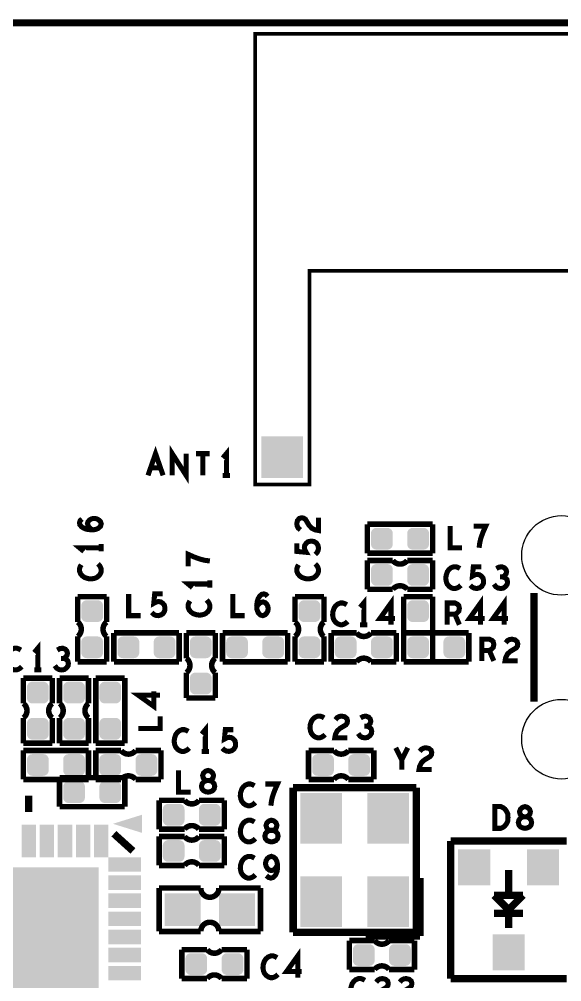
# Model space of a CAD drawing. Extents: x -0.1 to 55.1, y -0.1 to 48.1.
# Drawn here: x 21.24 to 36.22, y 21.51 to 48.1 of the extents above; entities that cross this region are included whole.
import ezdxf

# ---------------------------------------------------------------- set-up
doc = ezdxf.new("R2010")
doc.units = 0
doc.layers.get('0').update_dxf_attribs({"linetype": 'CONTINUOUS'})
doc.layers.add('MASK_TOP_ART', color=10, linetype='CONTINUOUS')
doc.layers.add('SILK_TOP_ART', color=11, linetype='CONTINUOUS')

# ---------------------------------------------------------------- blocks, each defined once
blk = doc.blocks.new('CUSTOM_474')
for points in [[(-0.256, 0.256), (-0.2333, 0.2747), (0.256, 0.256), (0.2333, 0.2747)], [(-0.2333, 0.2747), (-0.2074, 0.2885), (0.2333, 0.2747), (0.2074, 0.2885)], [(-0.2074, 0.2885), (-0.1792, 0.2971), (0.2074, 0.2885), (0.1792, 0.2971)], [(-0.1792, 0.2971), (-0.15, 0.3), (0.1792, 0.2971), (0.15, 0.3)], [(-0.3, 0.15), (-0.2971, 0.1792), (0.3, 0.15), (0.2971, 0.1792)], [(-0.3, -0.15), (-0.3, 0.15), (0.3, -0.15), (0.3, 0.15)], [(-0.2971, 0.1792), (-0.2885, 0.2074), (0.2971, 0.1792), (0.2885, 0.2074)], [(-0.2885, 0.2074), (-0.2747, 0.2333), (0.2885, 0.2074), (0.2747, 0.2333)], [(-0.2747, 0.2333), (-0.256, 0.256), (0.2747, 0.2333), (0.256, 0.256)], [(-0.2971, -0.1792), (-0.3, -0.15), (0.2971, -0.1792), (0.3, -0.15)], [(-0.2885, -0.2074), (-0.2971, -0.1792), (0.2885, -0.2074), (0.2971, -0.1792)], [(-0.2747, -0.2333), (-0.2885, -0.2074), (0.2747, -0.2333), (0.2885, -0.2074)], [(-0.256, -0.256), (-0.2747, -0.2333), (0.256, -0.256), (0.2747, -0.2333)], [(-0.2333, -0.2747), (-0.256, -0.256), (0.2333, -0.2747), (0.256, -0.256)], [(-0.2074, -0.2885), (-0.2333, -0.2747), (0.2074, -0.2885), (0.2333, -0.2747)], [(-0.1792, -0.2971), (-0.2074, -0.2885), (0.1792, -0.2971), (0.2074, -0.2885)], [(-0.15, -0.3), (-0.1792, -0.2971), (0.15, -0.3), (0.1792, -0.2971)]]:
    blk.add_solid(points)
blk = doc.blocks.new('CUSTOM_458')
for points in [[(-0.256, 0.256), (-0.2333, 0.2747), (0.256, 0.256), (0.2333, 0.2747)], [(-0.2333, 0.2747), (-0.2074, 0.2885), (0.2333, 0.2747), (0.2074, 0.2885)], [(-0.2074, 0.2885), (-0.1792, 0.2971), (0.2074, 0.2885), (0.1792, 0.2971)], [(-0.1792, 0.2971), (-0.15, 0.3), (0.1792, 0.2971), (0.15, 0.3)], [(-0.3, 0.15), (-0.2971, 0.1792), (0.3, 0.15), (0.2971, 0.1792)], [(-0.3, -0.15), (-0.3, 0.15), (0.3, -0.15), (0.3, 0.15)], [(-0.2971, 0.1792), (-0.2885, 0.2074), (0.2971, 0.1792), (0.2885, 0.2074)], [(-0.2885, 0.2074), (-0.2747, 0.2333), (0.2885, 0.2074), (0.2747, 0.2333)], [(-0.2747, 0.2333), (-0.256, 0.256), (0.2747, 0.2333), (0.256, 0.256)], [(-0.2971, -0.1792), (-0.3, -0.15), (0.2971, -0.1792), (0.3, -0.15)], [(-0.2885, -0.2074), (-0.2971, -0.1792), (0.2885, -0.2074), (0.2971, -0.1792)], [(-0.2747, -0.2333), (-0.2885, -0.2074), (0.2747, -0.2333), (0.2885, -0.2074)], [(-0.256, -0.256), (-0.2747, -0.2333), (0.256, -0.256), (0.2747, -0.2333)], [(-0.2333, -0.2747), (-0.256, -0.256), (0.2333, -0.2747), (0.256, -0.256)], [(-0.2074, -0.2885), (-0.2333, -0.2747), (0.2074, -0.2885), (0.2333, -0.2747)], [(-0.1792, -0.2971), (-0.2074, -0.2885), (0.1792, -0.2971), (0.2074, -0.2885)], [(-0.15, -0.3), (-0.1792, -0.2971), (0.15, -0.3), (0.1792, -0.2971)]]:
    blk.add_solid(points)
blk = doc.blocks.new('RECTANGLE_451')
blk.add_solid([(0.5, 0.45), (0.5, -0.45), (-0.5, 0.45), (-0.5, -0.45)])
blk = doc.blocks.new('CUSTOM_457')
for points in [[(-0.256, 0.256), (-0.2333, 0.2747), (0.256, 0.256), (0.2333, 0.2747)], [(-0.2333, 0.2747), (-0.2074, 0.2885), (0.2333, 0.2747), (0.2074, 0.2885)], [(-0.2074, 0.2885), (-0.1792, 0.2971), (0.2074, 0.2885), (0.1792, 0.2971)], [(-0.1792, 0.2971), (-0.15, 0.3), (0.1792, 0.2971), (0.15, 0.3)], [(-0.3, 0.15), (-0.2971, 0.1792), (0.3, 0.15), (0.2971, 0.1792)], [(-0.3, -0.15), (-0.3, 0.15), (0.3, -0.15), (0.3, 0.15)], [(-0.2971, 0.1792), (-0.2885, 0.2074), (0.2971, 0.1792), (0.2885, 0.2074)], [(-0.2885, 0.2074), (-0.2747, 0.2333), (0.2885, 0.2074), (0.2747, 0.2333)], [(-0.2747, 0.2333), (-0.256, 0.256), (0.2747, 0.2333), (0.256, 0.256)], [(-0.2971, -0.1792), (-0.3, -0.15), (0.2971, -0.1792), (0.3, -0.15)], [(-0.2885, -0.2074), (-0.2971, -0.1792), (0.2885, -0.2074), (0.2971, -0.1792)], [(-0.2747, -0.2333), (-0.2885, -0.2074), (0.2747, -0.2333), (0.2885, -0.2074)], [(-0.256, -0.256), (-0.2747, -0.2333), (0.256, -0.256), (0.2747, -0.2333)], [(-0.2333, -0.2747), (-0.256, -0.256), (0.2333, -0.2747), (0.256, -0.256)], [(-0.2074, -0.2885), (-0.2333, -0.2747), (0.2074, -0.2885), (0.2333, -0.2747)], [(-0.1792, -0.2971), (-0.2074, -0.2885), (0.1792, -0.2971), (0.2074, -0.2885)], [(-0.15, -0.3), (-0.1792, -0.2971), (0.15, -0.3), (0.1792, -0.2971)]]:
    blk.add_solid(points)
blk = doc.blocks.new('SQUARE_472')
blk.add_solid([(2.675, 2.675), (2.675, -2.675), (-2.675, 2.675), (-2.675, -2.675)])
blk = doc.blocks.new('RECTANGLE_468')
blk.add_solid([(0.45, 0.2), (0.45, -0.2), (-0.45, 0.2), (-0.45, -0.2)])
blk = doc.blocks.new('RECTANGLE_463')
blk.add_solid([(0.575, 0.7), (0.575, -0.7), (-0.575, 0.7), (-0.575, -0.7)])
blk = doc.blocks.new('CUSTOM_473')
for points in [[(-0.256, 0.256), (-0.2333, 0.2747), (0.256, 0.256), (0.2333, 0.2747)], [(-0.2333, 0.2747), (-0.2074, 0.2885), (0.2333, 0.2747), (0.2074, 0.2885)], [(-0.2074, 0.2885), (-0.1792, 0.2971), (0.2074, 0.2885), (0.1792, 0.2971)], [(-0.1792, 0.2971), (-0.15, 0.3), (0.1792, 0.2971), (0.15, 0.3)], [(-0.3, 0.15), (-0.2971, 0.1792), (0.3, 0.15), (0.2971, 0.1792)], [(-0.3, -0.15), (-0.3, 0.15), (0.3, -0.15), (0.3, 0.15)], [(-0.2971, 0.1792), (-0.2885, 0.2074), (0.2971, 0.1792), (0.2885, 0.2074)], [(-0.2885, 0.2074), (-0.2747, 0.2333), (0.2885, 0.2074), (0.2747, 0.2333)], [(-0.2747, 0.2333), (-0.256, 0.256), (0.2747, 0.2333), (0.256, 0.256)], [(-0.2971, -0.1792), (-0.3, -0.15), (0.2971, -0.1792), (0.3, -0.15)], [(-0.2885, -0.2074), (-0.2971, -0.1792), (0.2885, -0.2074), (0.2971, -0.1792)], [(-0.2747, -0.2333), (-0.2885, -0.2074), (0.2747, -0.2333), (0.2885, -0.2074)], [(-0.256, -0.256), (-0.2747, -0.2333), (0.256, -0.256), (0.2747, -0.2333)], [(-0.2333, -0.2747), (-0.256, -0.256), (0.2333, -0.2747), (0.256, -0.256)], [(-0.2074, -0.2885), (-0.2333, -0.2747), (0.2074, -0.2885), (0.2333, -0.2747)], [(-0.1792, -0.2971), (-0.2074, -0.2885), (0.1792, -0.2971), (0.2074, -0.2885)], [(-0.15, -0.3), (-0.1792, -0.2971), (0.15, -0.3), (0.1792, -0.2971)]]:
    blk.add_solid(points)
blk = doc.blocks.new('SQUARE_471')
blk.add_solid([(0.575, 0.575), (0.575, -0.575), (-0.575, 0.575), (-0.575, -0.575)])
blk = doc.blocks.new('RECTANGLE_467')
blk.add_solid([(0.2, 0.45), (0.2, -0.45), (-0.2, 0.45), (-0.2, -0.45)])
blk = doc.blocks.new('RECTANGLE_478')
blk.add_solid([(0.4445, 0.4953), (0.4445, -0.4953), (-0.4445, 0.4953), (-0.4445, -0.4953)])
blk = doc.blocks.new('ROUND_444')
blk.add_circle((0, 0), 1.1)

msp = doc.modelspace()

# ---------------------------------------------------------------- linework, layer by layer
at = {"layer": 'MASK_TOP_ART', "const_width": 0.2}
msp.add_lwpolyline([(11, 0), (55, 0), (55, 48), (0, 48), (0, 0), (11, 0)], dxfattribs=at)
at = {"layer": 'SILK_TOP_ART'}
for points, const_width in [([(11, 0), (55, 0), (55, 48), (0, 48), (0, 0), (11, 0)], 0.2), ([(27.8, 47.7), (47.25, 47.7), (47.25, 41.15), (29.25, 41.15), (29.25, 35.25), (27.75, 35.25), (27.75, 47.7), (28.1, 47.7)], 0.1), ([(24.7917, 35.5), (25, 36.1), (25.2083, 35.5)], 0.14), ([(25.4607, 35.5), (25.4607, 36.1), (25.8441, 35.5), (25.8441, 36.1)], 0.14), ([(26.1131, 36.1), (26.4965, 36.1)], 0.14), ([(26.3048, 36.1), (26.3048, 35.5)], 0.14), ([(26.9572, 35.5), (26.9572, 36.1), (26.8572, 35.98)], 0.14), ([(25.1333, 35.71), (24.8667, 35.71)], 0.14), ([(26.8572, 35.5), (27.0572, 35.5)], 0.14), ([(23.25, 33.9941), (23.18, 34.0524), (23.14, 34.1024), (23.12, 34.1691), (23.14, 34.2274), (23.18, 34.2691), (23.24, 34.3024), (23.31, 34.3107), (23.37, 34.3024), (23.43, 34.2691), (23.48, 34.2191), (23.5, 34.1607), (23.48, 34.0941), (23.42, 34.0357), (23.33, 34.0024), (23.23, 33.9941), (23.1, 34.0107), (23.03, 34.0357), (22.96, 34.0774), (22.91, 34.1357), (22.9, 34.1941), (22.92, 34.2524), (22.97, 34.2941)], 0.14), ([(29, 33.9941), (28.94, 34.0441), (28.91, 34.1024), (28.9, 34.1691), (28.92, 34.2524), (28.97, 34.3107), (29.03, 34.3274), (29.09, 34.3191), (29.14, 34.2857), (29.24, 34.1191), (29.31, 34.0441), (29.41, 33.9941), (29.5, 33.9774), (29.5, 34.3274)], 0.14), ([(30.85, 33.35), (30.85, 34.15)], 0.1524), ([(30.85, 34.15), (32.65, 34.15)], 0.1524), ([(32.65, 34.15), (32.65, 33.35)], 0.1524), ([(33.1321, 34.1), (33.1321, 33.5), (33.4655, 33.5)], 0.14), ([(33.9345, 33.5), (33.9512, 33.63), (33.9762, 33.74), (34.0095, 33.84), (34.0512, 33.95), (34.1179, 34.1), (33.7845, 34.1)], 0.14), ([(23.5, 33.5), (22.9, 33.5), (23.02, 33.4)], 0.14), ([(23.5, 33.4), (23.5, 33.6)], 0.14), ([(29.41, 33.3167), (29.46, 33.3667), (29.49, 33.425), (29.5, 33.5), (29.48, 33.575), (29.44, 33.6333), (29.37, 33.675), (29.29, 33.6833), (29.21, 33.6667), (29.16, 33.625), (29.12, 33.5667), (29.11, 33.5083), (29.12, 33.45), (29.16, 33.375), (28.9, 33.4), (28.9, 33.625)], 0.14), ([(26.5, 33.1357), (26.37, 33.1524), (26.26, 33.1774), (26.16, 33.2107), (26.05, 33.2524), (25.9, 33.3191), (25.9, 32.9857)], 0.14), ([(32.65, 33.35), (30.85, 33.35)], 0.1524), ([(22.95, 33.0309), (22.92, 32.9809), (22.9, 32.9226), (22.9, 32.8559), (22.93, 32.7809), (22.98, 32.7226), (23.04, 32.6809), (23.14, 32.6476), (23.23, 32.6393), (23.32, 32.6559), (23.38, 32.6809), (23.44, 32.7309), (23.48, 32.7893), (23.5, 32.8476), (23.5, 32.9059), (23.48, 32.9643), (23.45, 33.0143), (23.41, 33.0559)], 0.14), ([(28.95, 33.0309), (28.92, 32.9809), (28.9, 32.9226), (28.9, 32.8559), (28.93, 32.7809), (28.98, 32.7226), (29.04, 32.6809), (29.14, 32.6476), (29.23, 32.6393), (29.32, 32.6559), (29.38, 32.6809), (29.44, 32.7309), (29.48, 32.7893), (29.5, 32.8476), (29.5, 32.9059), (29.48, 32.9643), (29.45, 33.0143), (29.41, 33.0559)], 0.14), ([(30.85, 32.35), (30.85, 33.15)], 0.1524), ([(30.85, 33.15), (31.55, 33.15)], 0.1524), ([(31.95, 33.15), (32.65, 33.15)], 0.1524), ([(32.65, 33.15), (32.65, 32.35)], 0.1524), ([(33.4059, 32.925), (33.3559, 32.955), (33.2976, 32.975), (33.2309, 32.975), (33.1559, 32.945), (33.0976, 32.895), (33.0559, 32.835), (33.0226, 32.735), (33.0143, 32.645), (33.0309, 32.555), (33.0559, 32.495), (33.1059, 32.435), (33.1643, 32.395), (33.2226, 32.375), (33.2809, 32.375), (33.3393, 32.395), (33.3893, 32.425), (33.4309, 32.465)], 0.14), ([(33.6917, 32.465), (33.7417, 32.415), (33.8, 32.385), (33.875, 32.375), (33.95, 32.395), (34.0083, 32.435), (34.05, 32.505), (34.0583, 32.585), (34.0417, 32.665), (34, 32.715), (33.9417, 32.755), (33.8833, 32.765), (33.825, 32.755), (33.75, 32.715), (33.775, 32.975), (34, 32.975)], 0.14), ([(34.5857, 32.695), (34.6357, 32.725), (34.6774, 32.775), (34.6941, 32.835), (34.6774, 32.895), (34.6357, 32.945), (34.5607, 32.975), (34.4857, 32.965), (34.4107, 32.925)], 0.14), ([(34.3441, 32.495), (34.3941, 32.425), (34.4607, 32.385), (34.5357, 32.375), (34.6024, 32.385), (34.6691, 32.435), (34.7107, 32.495), (34.7191, 32.555), (34.7024, 32.625), (34.6441, 32.675), (34.5857, 32.695), (34.5107, 32.695)], 0.14), ([(26.5, 32.5), (25.9, 32.5), (26.02, 32.4)], 0.14), ([(26.5, 32.4), (26.5, 32.6)], 0.14), ([(22.85, 31.45), (22.85, 32.15)], 0.1524), ([(22.85, 32.15), (23.65, 32.15)], 0.1524), ([(23.65, 32.15), (23.65, 31.45)], 0.1524), ([(24.2571, 32.225), (24.2571, 31.625), (24.5905, 31.625)], 0.14), ([(24.8929, 31.715), (24.9429, 31.665), (25.0012, 31.635), (25.0762, 31.625), (25.1512, 31.645), (25.2095, 31.685), (25.2512, 31.755), (25.2595, 31.835), (25.2429, 31.915), (25.2012, 31.965), (25.1429, 32.005), (25.0845, 32.015), (25.0262, 32.005), (24.9512, 31.965), (24.9762, 32.225), (25.2012, 32.225)], 0.14), ([(27.1321, 32.225), (27.1321, 31.625), (27.4655, 31.625)], 0.14), ([(27.7929, 31.875), (27.8512, 31.945), (27.9012, 31.985), (27.9679, 32.005), (28.0262, 31.985), (28.0679, 31.945), (28.1012, 31.885), (28.1095, 31.815), (28.1012, 31.755), (28.0679, 31.695), (28.0179, 31.645), (27.9595, 31.625), (27.8929, 31.645), (27.8345, 31.705), (27.8012, 31.795), (27.7929, 31.895), (27.8095, 32.025), (27.8345, 32.095), (27.8762, 32.165), (27.9345, 32.215), (27.9929, 32.225), (28.0512, 32.205), (28.0929, 32.155)], 0.14), ([(28.85, 31.45), (28.85, 32.15)], 0.1524), ([(28.85, 32.15), (29.65, 32.15)], 0.1524), ([(29.65, 32.15), (29.65, 31.45)], 0.1524), ([(31.55, 32.35), (30.85, 32.35)], 0.1524), ([(31.5024, 31.375), (31.5024, 31.975), (31.1941, 31.545), (31.6107, 31.545)], 0.14), ([(31.85, 30.35), (31.85, 32.15)], 0.1524), ([(31.85, 32.15), (32.65, 32.15)], 0.1524), ([(32.65, 32.35), (31.95, 32.35)], 0.1524), ([(32.65, 32.15), (32.65, 30.35)], 0.1524), ([(33.975, 31.375), (33.975, 31.975), (33.6667, 31.545), (34.0833, 31.545)], 0.14), ([(34.6274, 31.375), (34.6274, 31.975), (34.3191, 31.545), (34.7357, 31.545)], 0.14), ([(35.45, 29.25), (35.45, 32.25)], 0.2), ([(25.95, 32.0309), (25.92, 31.9809), (25.9, 31.9226), (25.9, 31.8559), (25.93, 31.7809), (25.98, 31.7226), (26.04, 31.6809), (26.14, 31.6476), (26.23, 31.6393), (26.32, 31.6559), (26.38, 31.6809), (26.44, 31.7309), (26.48, 31.7893), (26.5, 31.8476), (26.5, 31.9059), (26.48, 31.9643), (26.45, 32.0143), (26.41, 32.0559)], 0.14), ([(30.2809, 31.925), (30.2309, 31.955), (30.1726, 31.975), (30.1059, 31.975), (30.0309, 31.945), (29.9726, 31.895), (29.9309, 31.835), (29.8976, 31.735), (29.8893, 31.645), (29.9059, 31.555), (29.9309, 31.495), (29.9809, 31.435), (30.0393, 31.395), (30.0976, 31.375), (30.1559, 31.375), (30.2143, 31.395), (30.2643, 31.425), (30.3059, 31.465)], 0.14), ([(30.75, 31.375), (30.75, 31.975), (30.65, 31.855)], 0.14), ([(33.0559, 31.375), (33.0559, 31.975), (33.2643, 31.975), (33.3309, 31.945), (33.3726, 31.905), (33.3893, 31.825), (33.3726, 31.745), (33.3226, 31.695), (33.2643, 31.665), (33.0559, 31.665)], 0.14), ([(33.2643, 31.665), (33.3893, 31.375)], 0.14), ([(30.65, 31.375), (30.85, 31.375)], 0.14), ([(22.85, 30.35), (22.85, 31.05)], 0.1524), ([(23.65, 31.05), (23.65, 30.35)], 0.1524), ([(23.85, 30.35), (23.85, 31.15)], 0.1524), ([(23.85, 31.15), (25.65, 31.15)], 0.1524), ([(25.65, 31.15), (25.65, 30.35)], 0.1524), ([(25.85, 30.45), (25.85, 31.15)], 0.1524), ([(25.85, 31.15), (26.65, 31.15)], 0.1524), ([(26.65, 31.15), (26.65, 30.45)], 0.1524), ([(26.85, 30.35), (26.85, 31.15)], 0.1524), ([(26.85, 31.15), (28.65, 31.15)], 0.1524), ([(28.65, 31.15), (28.65, 30.35)], 0.1524), ([(28.85, 30.35), (28.85, 31.05)], 0.1524), ([(29.65, 31.05), (29.65, 30.35)], 0.1524), ([(29.85, 31.15), (30.55, 31.15)], 0.1524), ([(29.85, 30.35), (29.85, 31.15)], 0.1524), ([(30.95, 31.15), (31.65, 31.15)], 0.1524), ([(31.65, 31.15), (31.65, 30.35)], 0.1524), ([(31.85, 30.35), (31.85, 31.15)], 0.1524), ([(31.85, 31.15), (33.65, 31.15)], 0.1524), ([(33.65, 31.15), (33.65, 30.35)], 0.1524), ([(21.75, 30.125), (21.75, 30.725), (21.65, 30.605)], 0.14), ([(34.0071, 30.375), (34.0071, 30.975), (34.2155, 30.975), (34.2821, 30.945), (34.3238, 30.905), (34.3405, 30.825), (34.3238, 30.745), (34.2738, 30.695), (34.2155, 30.665), (34.0071, 30.665)], 0.14), ([(34.6679, 30.875), (34.7179, 30.935), (34.7762, 30.965), (34.8429, 30.975), (34.9262, 30.955), (34.9845, 30.905), (35.0012, 30.845), (34.9929, 30.785), (34.9595, 30.735), (34.7929, 30.635), (34.7179, 30.565), (34.6679, 30.465), (34.6512, 30.375), (35.0012, 30.375)], 0.14), ([(21.2809, 30.675), (21.2309, 30.705), (21.1726, 30.725), (21.1059, 30.725), (21.0309, 30.695), (20.9726, 30.645), (20.9309, 30.585), (20.8976, 30.485), (20.8893, 30.395), (20.9059, 30.305), (20.9309, 30.245), (20.9809, 30.185), (21.0393, 30.145), (21.0976, 30.125), (21.1559, 30.125), (21.2143, 30.145), (21.2643, 30.175), (21.3059, 30.215)], 0.14), ([(22.4607, 30.445), (22.5107, 30.475), (22.5524, 30.525), (22.5691, 30.585), (22.5524, 30.645), (22.5107, 30.695), (22.4357, 30.725), (22.3607, 30.715), (22.2857, 30.675)], 0.14), ([(34.2155, 30.665), (34.3405, 30.375)], 0.14), ([(22.2191, 30.245), (22.2691, 30.175), (22.3357, 30.135), (22.4107, 30.125), (22.4774, 30.135), (22.5441, 30.185), (22.5857, 30.245), (22.5941, 30.305), (22.5774, 30.375), (22.5191, 30.425), (22.4607, 30.445), (22.3857, 30.445)], 0.14), ([(23.65, 30.35), (22.85, 30.35)], 0.1524), ([(25.65, 30.35), (23.85, 30.35)], 0.1524), ([(28.65, 30.35), (26.85, 30.35)], 0.1524), ([(29.65, 30.35), (28.85, 30.35)], 0.1524), ([(30.55, 30.35), (29.85, 30.35)], 0.1524), ([(31.65, 30.35), (30.95, 30.35)], 0.1524), ([(33.65, 30.35), (31.85, 30.35)], 0.1524), ([(32.65, 30.35), (31.85, 30.35)], 0.1524), ([(21.65, 30.125), (21.85, 30.125)], 0.14), ([(25.85, 29.35), (25.85, 30.05)], 0.1524), ([(26.65, 30.05), (26.65, 29.35)], 0.1524), ([(21.35, 29.2), (21.35, 29.9)], 0.1524), ([(21.35, 29.9), (22.15, 29.9)], 0.1524), ([(22.15, 29.9), (22.15, 29.2)], 0.1524), ([(22.35, 29.2), (22.35, 29.9)], 0.1524), ([(22.35, 29.9), (23.15, 29.9)], 0.1524), ([(23.15, 29.9), (23.15, 29.2)], 0.1524), ([(23.35, 29.9), (24.15, 29.9)], 0.1524), ([(23.35, 28.1), (23.35, 29.9)], 0.1524), ([(24.15, 29.9), (24.15, 28.1)], 0.1524), ([(25.125, 29.4262), (24.525, 29.4262), (24.955, 29.1179), (24.955, 29.5345)], 0.14), ([(26.65, 29.35), (25.85, 29.35)], 0.1524), ([(21.35, 28.1), (21.35, 28.8)], 0.1524), ([(22.15, 28.8), (22.15, 28.1)], 0.1524), ([(22.35, 28.1), (22.35, 28.8)], 0.1524), ([(23.15, 28.8), (23.15, 28.1)], 0.1524), ([(24.525, 28.5071), (25.125, 28.5071), (25.125, 28.8405)], 0.14), ([(29.6559, 28.8), (29.6059, 28.83), (29.5476, 28.85), (29.4809, 28.85), (29.4059, 28.82), (29.3476, 28.77), (29.3059, 28.71), (29.2726, 28.61), (29.2643, 28.52), (29.2809, 28.43), (29.3059, 28.37), (29.3559, 28.31), (29.4143, 28.27), (29.4726, 28.25), (29.5309, 28.25), (29.5893, 28.27), (29.6393, 28.3), (29.6809, 28.34)], 0.14), ([(29.9667, 28.75), (30.0167, 28.81), (30.075, 28.84), (30.1417, 28.85), (30.225, 28.83), (30.2833, 28.78), (30.3, 28.72), (30.2917, 28.66), (30.2583, 28.61), (30.0917, 28.51), (30.0167, 28.44), (29.9667, 28.34), (29.95, 28.25), (30.3, 28.25)], 0.14), ([(30.8357, 28.57), (30.8857, 28.6), (30.9274, 28.65), (30.9441, 28.71), (30.9274, 28.77), (30.8857, 28.82), (30.8107, 28.85), (30.7357, 28.84), (30.6607, 28.8)], 0.14), ([(25.9059, 28.425), (25.8559, 28.455), (25.7976, 28.475), (25.7309, 28.475), (25.6559, 28.445), (25.5976, 28.395), (25.5559, 28.335), (25.5226, 28.235), (25.5143, 28.145), (25.5309, 28.055), (25.5559, 27.995), (25.6059, 27.935), (25.6643, 27.895), (25.7226, 27.875), (25.7809, 27.875), (25.8393, 27.895), (25.8893, 27.925), (25.9309, 27.965)], 0.14), ([(26.375, 27.875), (26.375, 28.475), (26.275, 28.355)], 0.14), ([(26.8441, 27.965), (26.8941, 27.915), (26.9524, 27.885), (27.0274, 27.875), (27.1024, 27.895), (27.1607, 27.935), (27.2024, 28.005), (27.2107, 28.085), (27.1941, 28.165), (27.1524, 28.215), (27.0941, 28.255), (27.0357, 28.265), (26.9774, 28.255), (26.9024, 28.215), (26.9274, 28.475), (27.1524, 28.475)], 0.14), ([(30.5941, 28.37), (30.6441, 28.3), (30.7107, 28.26), (30.7857, 28.25), (30.8524, 28.26), (30.9191, 28.31), (30.9607, 28.37), (30.9691, 28.43), (30.9524, 28.5), (30.8941, 28.55), (30.8357, 28.57), (30.7607, 28.57)], 0.14), ([(22.15, 28.1), (21.35, 28.1)], 0.1524), ([(21.35, 27.9), (23.15, 27.9)], 0.1524), ([(21.35, 27.1), (21.35, 27.9)], 0.1524), ([(23.15, 28.1), (22.35, 28.1)], 0.1524), ([(23.15, 27.9), (23.15, 27.1)], 0.1524), ([(24.15, 28.1), (23.35, 28.1)], 0.1524), ([(23.35, 27.9), (24.05, 27.9)], 0.1524), ([(23.35, 27.1), (23.35, 27.9)], 0.1524), ([(24.45, 27.9), (25.15, 27.9)], 0.1524), ([(25.15, 27.9), (25.15, 27.1)], 0.1524), ([(26.275, 27.875), (26.475, 27.875)], 0.14), ([(29.225, 27.1), (29.225, 27.9)], 0.1524), ([(29.225, 27.9), (29.925, 27.9)], 0.1524), ([(30.325, 27.9), (31.025, 27.9)], 0.1524), ([(31.025, 27.9), (31.025, 27.1)], 0.1524), ([(31.7988, 27.375), (31.7988, 27.645), (31.6321, 27.975)], 0.14), ([(31.9655, 27.975), (31.7988, 27.645)], 0.14), ([(32.2929, 27.875), (32.3429, 27.935), (32.4012, 27.965), (32.4679, 27.975), (32.5512, 27.955), (32.6095, 27.905), (32.6262, 27.845), (32.6179, 27.785), (32.5845, 27.735), (32.4179, 27.635), (32.3429, 27.565), (32.2929, 27.465), (32.2762, 27.375), (32.6262, 27.375)], 0.14), ([(25.6321, 27.35), (25.6321, 26.75), (25.9655, 26.75)], 0.14), ([(26.4512, 26.75), (26.5095, 26.76), (26.5762, 26.79), (26.6179, 26.84), (26.6345, 26.91), (26.6179, 26.98), (26.5679, 27.04), (26.4929, 27.07), (26.4095, 27.07), (26.3595, 27.09), (26.3179, 27.14), (26.3012, 27.21), (26.3262, 27.28), (26.3845, 27.33), (26.4512, 27.35), (26.5179, 27.33), (26.5762, 27.28), (26.6012, 27.21), (26.5845, 27.14), (26.5429, 27.09), (26.4929, 27.07), (26.4095, 27.07), (26.3345, 27.04), (26.2845, 26.98), (26.2679, 26.91), (26.2845, 26.84), (26.3262, 26.79), (26.3929, 26.76), (26.4512, 26.75)], 0.14), ([(23.15, 27.1), (21.35, 27.1)], 0.1524), ([(22.35, 27.15), (24.15, 27.15)], 0.1524), ([(22.35, 26.35), (22.35, 27.15)], 0.1524), ([(24.05, 27.1), (23.35, 27.1)], 0.1524), ([(24.15, 27.15), (24.15, 26.35)], 0.1524), ([(25.15, 27.1), (24.45, 27.1)], 0.1524), ([(29.925, 27.1), (29.225, 27.1)], 0.1524), ([(31.025, 27.1), (30.325, 27.1)], 0.1524), ([(27.7321, 26.925), (27.6821, 26.955), (27.6238, 26.975), (27.5571, 26.975), (27.4821, 26.945), (27.4238, 26.895), (27.3821, 26.835), (27.3488, 26.735), (27.3405, 26.645), (27.3571, 26.555), (27.3821, 26.495), (27.4321, 26.435), (27.4905, 26.395), (27.5488, 26.375), (27.6071, 26.375), (27.6655, 26.395), (27.7155, 26.425), (27.7571, 26.465)], 0.14), ([(28.1845, 26.375), (28.2012, 26.505), (28.2262, 26.615), (28.2595, 26.715), (28.3012, 26.825), (28.3679, 26.975), (28.0345, 26.975)], 0.14), ([(28.8, 22.875), (28.8, 26.875)], 0.2032), ([(28.8, 26.875), (32.2, 26.875)], 0.2032), ([(32.2, 26.875), (32.2, 22.875)], 0.2032), ([(21.5, 26.2), (21.5, 26.65)], 0.2032), ([(25.1, 25.725), (25.1, 26.525)], 0.1524), ([(25.1, 26.525), (25.8, 26.525)], 0.1524), ([(26.2, 26.525), (26.9, 26.525)], 0.1524), ([(26.9, 26.525), (26.9, 25.725)], 0.1524), ([(24.15, 26.35), (22.35, 26.35)], 0.1524), ([(34.3655, 25.75), (34.3655, 26.35), (34.5321, 26.35), (34.5988, 26.32), (34.6488, 26.28), (34.6905, 26.22), (34.7238, 26.15), (34.7321, 26.05), (34.7238, 25.95), (34.6905, 25.88), (34.6488, 25.82), (34.5988, 25.78), (34.5321, 25.75), (34.3655, 25.75)], 0.14), ([(35.2012, 25.75), (35.2595, 25.76), (35.3262, 25.79), (35.3679, 25.84), (35.3845, 25.91), (35.3679, 25.98), (35.3179, 26.04), (35.2429, 26.07), (35.1595, 26.07), (35.1095, 26.09), (35.0679, 26.14), (35.0512, 26.21), (35.0762, 26.28), (35.1345, 26.33), (35.2012, 26.35), (35.2679, 26.33), (35.3262, 26.28), (35.3512, 26.21), (35.3345, 26.14), (35.2929, 26.09), (35.2429, 26.07), (35.1595, 26.07), (35.0845, 26.04), (35.0345, 25.98), (35.0179, 25.91), (35.0345, 25.84), (35.0762, 25.79), (35.1429, 25.76), (35.2012, 25.75)], 0.14), ([(25.8, 25.725), (25.1, 25.725)], 0.1524), ([(26.9, 25.725), (26.2, 25.725)], 0.1524), ([(27.7321, 25.925), (27.6821, 25.955), (27.6238, 25.975), (27.5571, 25.975), (27.4821, 25.945), (27.4238, 25.895), (27.3821, 25.835), (27.3488, 25.735), (27.3405, 25.645), (27.3571, 25.555), (27.3821, 25.495), (27.4321, 25.435), (27.4905, 25.395), (27.5488, 25.375), (27.6071, 25.375), (27.6655, 25.395), (27.7155, 25.425), (27.7571, 25.465)], 0.14), ([(28.2012, 25.375), (28.2595, 25.385), (28.3262, 25.415), (28.3679, 25.465), (28.3845, 25.535), (28.3679, 25.605), (28.3179, 25.665), (28.2429, 25.695), (28.1595, 25.695), (28.1095, 25.715), (28.0679, 25.765), (28.0512, 25.835), (28.0762, 25.905), (28.1345, 25.955), (28.2012, 25.975), (28.2679, 25.955), (28.3262, 25.905), (28.3512, 25.835), (28.3345, 25.765), (28.2929, 25.715), (28.2429, 25.695), (28.1595, 25.695), (28.0845, 25.665), (28.0345, 25.605), (28.0179, 25.535), (28.0345, 25.465), (28.0762, 25.415), (28.1429, 25.385), (28.2012, 25.375)], 0.14), ([(23.85, 25.6), (24.375, 25.125)], 0.2032), ([(25.1, 24.725), (25.1, 25.525)], 0.1524), ([(25.1, 25.525), (25.8, 25.525)], 0.1524), ([(26.2, 25.525), (26.9, 25.525)], 0.1524), ([(26.9, 25.525), (26.9, 24.725)], 0.1524), ([(36.35, 25.4), (33.15, 25.4)], 0.2032), ([(33.15, 25.4), (33.15, 21.6)], 0.2032), ([(27.7321, 24.925), (27.6821, 24.955), (27.6238, 24.975), (27.5571, 24.975), (27.4821, 24.945), (27.4238, 24.895), (27.3821, 24.835), (27.3488, 24.735), (27.3405, 24.645), (27.3571, 24.555), (27.3821, 24.495), (27.4321, 24.435), (27.4905, 24.395), (27.5488, 24.375), (27.6071, 24.375), (27.6655, 24.395), (27.7155, 24.425), (27.7571, 24.465)], 0.14), ([(28.0595, 24.445), (28.1179, 24.395), (28.1845, 24.375), (28.2512, 24.395), (28.3095, 24.455), (28.3512, 24.545), (28.3679, 24.635), (28.3679, 24.745), (28.3512, 24.835), (28.3095, 24.915), (28.2595, 24.955), (28.2012, 24.975), (28.1345, 24.955), (28.0845, 24.915), (28.0512, 24.855), (28.0345, 24.775), (28.0512, 24.705), (28.0929, 24.635), (28.1429, 24.595), (28.2012, 24.585), (28.2679, 24.605), (28.3179, 24.655), (28.3679, 24.745)], 0.14), ([(25.8, 24.725), (25.1, 24.725)], 0.1524), ([(26.9, 24.725), (26.2, 24.725)], 0.1524), ([(32.3, 22.775), (32.3, 24.375)], 0.2032), ([(34.75, 23.9), (34.75, 24.6)], 0.2032), ([(25.1, 22.9), (25.1, 24.1)], 0.1524), ([(25.1, 24.1), (26.25, 24.1)], 0.1524), ([(26.75, 24.1), (27.9, 24.1)], 0.1524), ([(27.9, 22.9), (27.9, 24.1)], 0.1524), ([(35.15, 23.9), (34.35, 23.9)], 0.2032), ([(34.35, 23.9), (34.75, 23.5)], 0.2032), ([(34.75, 23.5), (35.15, 23.9)], 0.2032), ([(35.15, 23.4), (34.35, 23.4)], 0.2032), ([(34.75, 23.5), (34.75, 23)], 0.2032), ([(25.1, 22.9), (26.25, 22.9)], 0.1524), ([(26.75, 22.9), (27.9, 22.9)], 0.1524), ([(32.2, 22.875), (28.8, 22.875)], 0.2032), ([(30.8, 22.775), (32.3, 22.775)], 0.2032), ([(30.35, 21.85), (30.35, 22.65)], 0.1524), ([(30.35, 22.65), (31.05, 22.65)], 0.1524), ([(31.45, 22.65), (32.15, 22.65)], 0.1524), ([(32.15, 22.65), (32.15, 21.85)], 0.1524), ([(25.725, 21.6), (25.725, 22.4)], 0.1524), ([(25.725, 22.4), (26.425, 22.4)], 0.1524), ([(26.825, 22.4), (27.525, 22.4)], 0.1524), ([(27.525, 22.4), (27.525, 21.6)], 0.1524), ([(28.9262, 21.625), (28.9262, 22.225), (28.6179, 21.795), (29.0345, 21.795)], 0.14), ([(28.3571, 22.175), (28.3071, 22.205), (28.2488, 22.225), (28.1821, 22.225), (28.1071, 22.195), (28.0488, 22.145), (28.0071, 22.085), (27.9738, 21.985), (27.9655, 21.895), (27.9821, 21.805), (28.0071, 21.745), (28.0571, 21.685), (28.1155, 21.645), (28.1738, 21.625), (28.2321, 21.625), (28.2905, 21.645), (28.3405, 21.675), (28.3821, 21.715)], 0.14), ([(31.05, 21.85), (30.35, 21.85)], 0.1524), ([(32.15, 21.85), (31.45, 21.85)], 0.1524), ([(26.425, 21.6), (25.725, 21.6)], 0.1524), ([(27.525, 21.6), (26.825, 21.6)], 0.1524), ([(30.7809, 21.55), (30.7309, 21.58), (30.6726, 21.6), (30.6059, 21.6), (30.5309, 21.57), (30.4726, 21.52), (30.4309, 21.46), (30.3976, 21.36), (30.3893, 21.27), (30.4059, 21.18), (30.4309, 21.12), (30.4809, 21.06), (30.5393, 21.02), (30.5976, 21), (30.6559, 21), (30.7143, 21.02), (30.7643, 21.05), (30.8059, 21.09)], 0.14), ([(31.0917, 21.5), (31.1417, 21.56), (31.2, 21.59), (31.2667, 21.6), (31.35, 21.58), (31.4083, 21.53), (31.425, 21.47), (31.4167, 21.41), (31.3833, 21.36), (31.2167, 21.26), (31.1417, 21.19), (31.0917, 21.09), (31.075, 21), (31.425, 21)], 0.14), ([(31.7441, 21.5), (31.7941, 21.56), (31.8524, 21.59), (31.9191, 21.6), (32.0024, 21.58), (32.0607, 21.53), (32.0774, 21.47), (32.0691, 21.41), (32.0357, 21.36), (31.8691, 21.26), (31.7941, 21.19), (31.7441, 21.09), (31.7274, 21), (32.0774, 21)], 0.14), ([(33.15, 21.6), (36.35, 21.6)], 0.2032)]:
    msp.add_lwpolyline(points, dxfattribs=dict(at, const_width=const_width))
at = {"layer": 'SILK_TOP_ART', "const_width": 0.1524}
for points in [[(31.55, 33.15, 0.5), (31.95, 33.15)], [(31.95, 32.35, 0.5), (31.55, 32.35)], [(22.85, 31.05, 0.5), (22.85, 31.45)], [(23.65, 31.45, 0.5), (23.65, 31.05)], [(28.85, 31.05, 0.5), (28.85, 31.45)], [(29.65, 31.45, 0.5), (29.65, 31.05)], [(30.55, 31.15, 0.5), (30.95, 31.15)], [(25.85, 30.05, 0.5), (25.85, 30.45)], [(26.65, 30.45, 0.5), (26.65, 30.05)], [(30.95, 30.35, 0.5), (30.55, 30.35)], [(21.35, 28.8, 0.5), (21.35, 29.2)], [(22.15, 29.2, 0.5), (22.15, 28.8)], [(22.35, 28.8, 0.5), (22.35, 29.2)], [(23.15, 29.2, 0.5), (23.15, 28.8)], [(24.05, 27.9, 0.5), (24.45, 27.9)], [(29.925, 27.9, 0.5), (30.325, 27.9)], [(24.45, 27.1, 0.5), (24.05, 27.1)], [(30.325, 27.1, 0.5), (29.925, 27.1)], [(25.8, 26.525, 0.5), (26.2, 26.525)], [(26.2, 25.725, 0.5), (25.8, 25.725)], [(25.8, 25.525, 0.5), (26.2, 25.525)], [(26.2, 24.725, 0.5), (25.8, 24.725)], [(26.25, 24.1, 1.0202), (26.75, 24.1)], [(26.75, 22.9, 1.0202), (26.25, 22.9)], [(31.05, 22.65, 0.5), (31.45, 22.65)], [(26.425, 22.4, 0.5), (26.825, 22.4)], [(31.45, 21.85, 0.5), (31.05, 21.85)], [(26.825, 21.6, 0.5), (26.425, 21.6)]]:
    msp.add_lwpolyline(points, format="xyb", dxfattribs=at)
at = {"layer": 'SILK_TOP_ART'}
for points in [[(23.82506, 25.87502), (24.625, 26.12497), (24.62499, 25.87502), (24.625, 26.12497)], [(24.62497, 25.62501), (23.82506, 25.87502), (24.62497, 25.62501), (24.62499, 25.87502)]]:
    msp.add_solid(points, dxfattribs=at)

# ---------------------------------------------------------------- block references
at = {"layer": 'MASK_TOP_ART'}
for name, p in [('SQUARE_471', (28.5, 36)), ('ROUND_444', (36.21, 33.29)), ('CUSTOM_474', (31.25, 33.75)), ('CUSTOM_474', (32.25, 33.75)), ('CUSTOM_458', (31.25, 32.75)), ('CUSTOM_458', (32.25, 32.75)), ('CUSTOM_457', (23.25, 31.75)), ('CUSTOM_457', (29.25, 31.75)), ('CUSTOM_457', (32.25, 31.75)), ('CUSTOM_457', (23.25, 30.75)), ('CUSTOM_474', (24.25, 30.75)), ('CUSTOM_474', (25.25, 30.75)), ('CUSTOM_473', (26.25, 30.75)), ('CUSTOM_474', (27.25, 30.75)), ('CUSTOM_474', (28.25, 30.75)), ('CUSTOM_457', (29.25, 30.75)), ('CUSTOM_474', (30.25, 30.75)), ('CUSTOM_474', (31.25, 30.75)), ('CUSTOM_458', (32.25, 30.75)), ('CUSTOM_457', (32.25, 30.75)), ('CUSTOM_458', (33.25, 30.75)), ('CUSTOM_473', (26.25, 29.75)), ('CUSTOM_473', (21.75, 29.5)), ('CUSTOM_473', (22.75, 29.5)), ('CUSTOM_473', (23.75, 29.5)), ('ROUND_444', (36.21, 28.21)), ('CUSTOM_473', (21.75, 28.5)), ('CUSTOM_473', (22.75, 28.5)), ('CUSTOM_473', (23.75, 28.5)), ('CUSTOM_458', (21.75, 27.5)), ('CUSTOM_458', (22.75, 27.5)), ('CUSTOM_474', (23.75, 27.5)), ('CUSTOM_474', (24.75, 27.5)), ('CUSTOM_458', (29.625, 27.5)), ('CUSTOM_458', (30.625, 27.5)), ('CUSTOM_458', (22.75, 26.75)), ('CUSTOM_458', (23.75, 26.75)), ('RECTANGLE_463', (29.575, 26.025)), ('RECTANGLE_463', (31.425, 26.025)), ('CUSTOM_458', (25.5, 26.125)), ('CUSTOM_458', (26.5, 26.125)), ('RECTANGLE_467', (21.5, 25.4)), ('RECTANGLE_467', (22, 25.4)), ('RECTANGLE_467', (22.5, 25.4)), ('RECTANGLE_467', (23, 25.4)), ('RECTANGLE_467', (23.5, 25.4)), ('CUSTOM_458', (25.5, 25.125)), ('CUSTOM_458', (26.5, 25.125)), ('RECTANGLE_478', (33.8, 24.675)), ('RECTANGLE_478', (35.7, 24.675)), ('RECTANGLE_468', (24.15, 24.75)), ('SQUARE_472', (20.75, 22)), ('RECTANGLE_468', (24.15, 24.25)), ('RECTANGLE_463', (29.575, 23.725)), ('RECTANGLE_463', (31.425, 23.725)), ('RECTANGLE_468', (24.15, 23.75)), ('RECTANGLE_451', (25.75, 23.5)), ('RECTANGLE_451', (27.25, 23.5)), ('RECTANGLE_468', (24.15, 23.25)), ('RECTANGLE_468', (24.15, 22.75)), ('RECTANGLE_478', (34.75, 22.325)), ('RECTANGLE_468', (24.15, 22.25)), ('CUSTOM_458', (30.75, 22.25)), ('CUSTOM_458', (31.75, 22.25)), ('CUSTOM_458', (26.125, 22)), ('CUSTOM_458', (27.125, 22)), ('RECTANGLE_468', (24.15, 21.75))]:
    msp.add_blockref(name, p, dxfattribs=at)

doc.saveas('drawing.dxf')
